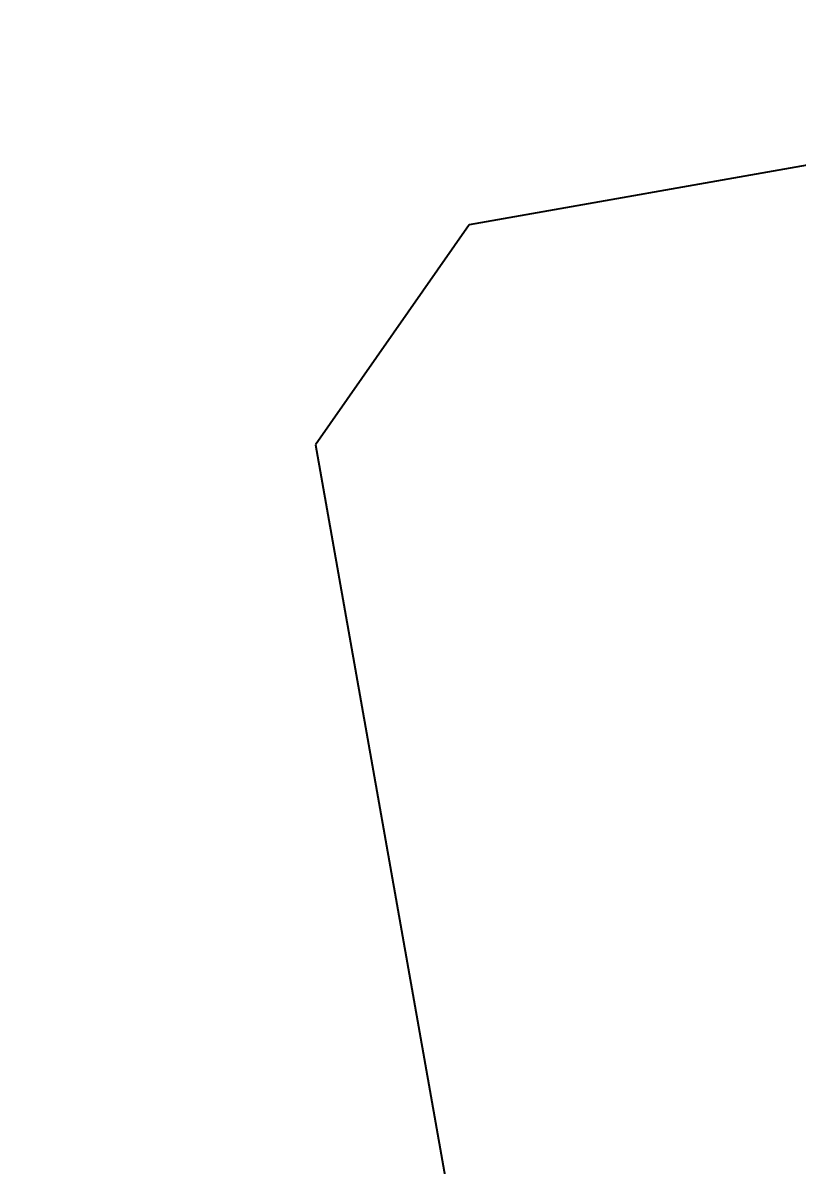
# Model space of a CAD drawing. Header units: millimetres. Extents: x 0 to 8967983, y -224399 to 13801.
# Drawn here: x 69211.58 to 69215.56, y -193723.29 to -193717.42 of the extents above; entities that cross this region are included whole.
import ezdxf
from ezdxf import colors
from ezdxf.entities.mleader import LeaderData, LeaderLine
from ezdxf.math import Vec2, Vec3

# ---------------------------------------------------------------- set-up
doc = ezdxf.new("R2010")
doc.units = ezdxf.units.MM
doc.header["$LTSCALE"] = 10
doc.layers.add('013', color=7, linetype='Continuous', lineweight=13)
doc.layers.add('Архитектура', color=251, linetype='Continuous')
doc.layers.get('0').off()
doc.layers.get('0').freeze()
doc.styles.add('ISOCPEUR', font='isocpeur.TTF', dxfattribs={"width": 0.7})
doc.styles.add('ГОСТ 2.304', font='isocpeur.TTF', dxfattribs={"width": 0.7})
doc.dimstyles.new('СПДС', dxfattribs={"dimscale": 100, "dimtxt": 2.5, "dimasz": 1, "dimexe": 1.5, "dimexo": 0, "dimgap": 1, "dimtad": 1, "dimdec": 0, "dimrnd": 5, "dimtxsty": 'ГОСТ 2.304', "dimblk": 'OBLIQUE', "dimcen": 2.5, "dimdle": 1, "dimadec": 0, "dimazin": 2, "dimtfac": 0.75, "dimtdec": 0, "dimtmove": 1, "dimatfit": 3, "dimfxl": 1, "dimtolj": 1, "dimarcsym": 1})

# ---------------------------------------------------------------- blocks, each defined once
blk = doc.blocks.new('_DOTSMALL')
at = {"color": 0, "linetype": 'ByBlock', "const_width": 0.5}
blk.add_lwpolyline([(-0.0625, 0, 1), (0.0625, 0, 1)], format="xyb", close=True, dxfattribs=at)
blk = doc.blocks.new('_Oblique')
at = {"color": 0, "linetype": 'ByBlock', "lineweight": -2}
blk.add_line((-0.5, -0.5), (0.5, 0.5), dxfattribs=at)
blk = doc.blocks.new('*D523')
at = {"layer": '013', "color": 0, "linetype": 'ByBlock', "lineweight": -2, "transparency": 16777216}
for p, q in [((47977.1043, -6030.5231), (47977.1043, -6735.5901)), ((47015.2184, -6130.5231), (47015.2184, -6735.5901)), ((48077.1043, -6585.5901), (46915.2184, -6585.5901)), ((69773.3644, -206645.8244), (69773.3644, -207945.8425)), ((70483.907, -206745.8244), (69623.3644, -206745.8244)), ((70362.0116, -207845.8425), (69623.3644, -207845.8425))]:
    blk.add_line(p, q, dxfattribs=at)
at = {"layer": 'Defpoints', "color": 0, "linetype": 'ByBlock', "transparency": 16777216}
for p in [(47977.1043, -6030.5231), (47015.2184, -6130.5231), (47015.2184, -6585.5901), (70483.907, -206745.8244), (69773.3644, -207845.8425), (70362.0116, -207845.8425)]:
    blk.add_point(p, dxfattribs=at)
at = {"layer": '013', "color": 0, "linetype": 'ByBlock', "lineweight": -2, "transparency": 16777216, "xscale": 100, "yscale": 100, "zscale": 100}
for p, rotation in [((47015.2184, -6585.5901), 180), ((69773.3644, -206745.8244), 90), ((69773.3644, -207845.8425), 270)]:
    blk.add_blockref('_Oblique', p, dxfattribs=dict(at, rotation=rotation))
blk.add_blockref('_Oblique', (47977.1043, -6585.5901), dxfattribs=at)
at = {"layer": '013', "color": 0, "linetype": 'ByBlock', "transparency": 16777216, "insert": (47496.1613, -6360.5901), "char_height": 250, "attachment_point": 5, "style": 'ГОСТ 2.304'}
blk.add_mtext('\\A1;960', dxfattribs=at)
at = {"layer": '013', "color": 0, "linetype": 'ByBlock', "transparency": 16777216, "insert": (69548.3644, -207295.8334), "char_height": 250, "attachment_point": 5, "rotation": 90, "style": 'ГОСТ 2.304'}
blk.add_mtext('\\A1;1100', dxfattribs=at)

msp = doc.modelspace()

# ---------------------------------------------------------------- linework, layer by layer
at = {"layer": 'Архитектура', "lineweight": 25, "transparency": 33554684}
msp.add_lwpolyline([(69293.3658, -193805.9063), (69276.0884, -193708.4245), (69274.9578, -193707.6343), (69213.8724, -193718.4609), (69213.0822, -193719.5916), (69230.3596, -193817.0733)], dxfattribs=at)
msp.add_lwpolyline([(69293.3658, -193805.9063), (69276.0884, -193708.4245), (69274.9578, -193707.6343), (69213.8724, -193718.4609), (69213.0822, -193719.5916), (69230.3596, -193817.0733)], dxfattribs=at)
msp.add_lwpolyline([(69293.3658, -193805.9063), (69276.0884, -193708.4245), (69274.9578, -193707.6343), (69213.8724, -193718.4609), (69213.0822, -193719.5916), (69230.3596, -193817.0733)], dxfattribs=at)
msp.add_lwpolyline([(69293.3658, -193805.9063), (69276.0884, -193708.4245), (69274.9578, -193707.6343), (69213.8724, -193718.4609), (69213.0822, -193719.5916), (69230.3596, -193817.0733)], dxfattribs=at)
msp.add_lwpolyline([(69293.3658, -193805.9063), (69276.0884, -193708.4245), (69274.9578, -193707.6343), (69213.8724, -193718.4609), (69213.0822, -193719.5916), (69230.3596, -193817.0733)], dxfattribs=at)
msp.add_lwpolyline([(69293.3658, -193805.9063), (69276.0884, -193708.4245), (69274.9578, -193707.6343), (69213.8724, -193718.4609), (69213.0822, -193719.5916), (69230.3596, -193817.0733)], dxfattribs=at)
msp.add_lwpolyline([(69293.3658, -193805.9063), (69276.0884, -193708.4245), (69274.9578, -193707.6343), (69213.8724, -193718.4609), (69213.0822, -193719.5916), (69230.3596, -193817.0733)], dxfattribs=at)
msp.add_lwpolyline([(69293.3658, -193805.9063), (69276.0884, -193708.4245), (69274.9578, -193707.6343), (69213.8724, -193718.4609), (69213.0822, -193719.5916), (69230.3596, -193817.0733)], dxfattribs=at)
msp.add_lwpolyline([(69293.3658, -193805.9063), (69276.0884, -193708.4245), (69274.9578, -193707.6343), (69213.8724, -193718.4609), (69213.0822, -193719.5916), (69230.3596, -193817.0733)], dxfattribs=at)
msp.add_lwpolyline([(69293.3658, -193805.9063), (69276.0884, -193708.4245), (69274.9578, -193707.6343), (69213.8724, -193718.4609), (69213.0822, -193719.5916), (69230.3596, -193817.0733)], dxfattribs=at)
msp.add_lwpolyline([(69293.3658, -193805.9063), (69276.0884, -193708.4245), (69274.9578, -193707.6343), (69213.8724, -193718.4609), (69213.0822, -193719.5916), (69230.3596, -193817.0733)], dxfattribs=at)
msp.add_lwpolyline([(69293.3658, -193805.9063), (69276.0884, -193708.4245), (69274.9578, -193707.6343), (69213.8724, -193718.4609), (69213.0822, -193719.5916), (69230.3596, -193817.0733)], dxfattribs=at)
msp.add_lwpolyline([(69293.3658, -193805.9063), (69276.0884, -193708.4245), (69274.9578, -193707.6343), (69213.8724, -193718.4609), (69213.0822, -193719.5916), (69230.3596, -193817.0733)], dxfattribs=at)
msp.add_lwpolyline([(69293.3658, -193805.9063), (69276.0884, -193708.4245), (69274.9578, -193707.6343), (69213.8724, -193718.4609), (69213.0822, -193719.5916), (69230.3596, -193817.0733)], dxfattribs=at)
msp.add_lwpolyline([(69293.3658, -193805.9063), (69276.0884, -193708.4245), (69274.9578, -193707.6343), (69213.8724, -193718.4609), (69213.0822, -193719.5916), (69230.3596, -193817.0733)], dxfattribs=at)
msp.add_lwpolyline([(69293.3658, -193805.9063), (69276.0884, -193708.4245), (69274.9578, -193707.6343), (69213.8724, -193718.4609), (69213.0822, -193719.5916), (69230.3596, -193817.0733)], dxfattribs=at)
msp.add_lwpolyline([(69293.3658, -193805.9063), (69276.0884, -193708.4245), (69274.9578, -193707.6343), (69213.8724, -193718.4609), (69213.0822, -193719.5916), (69230.3596, -193817.0733)], dxfattribs=at)
msp.add_lwpolyline([(69293.3658, -193805.9063), (69276.0884, -193708.4245), (69274.9578, -193707.6343), (69213.8724, -193718.4609), (69213.0822, -193719.5916), (69230.3596, -193817.0733)], dxfattribs=at)
msp.add_lwpolyline([(69293.3658, -193805.9063), (69276.0884, -193708.4245), (69274.9578, -193707.6343), (69213.8724, -193718.4609), (69213.0822, -193719.5916), (69230.3596, -193817.0733)], dxfattribs=at)
msp.add_lwpolyline([(69293.3658, -193805.9063), (69276.0884, -193708.4245), (69274.9578, -193707.6343), (69213.8724, -193718.4609), (69213.0822, -193719.5916), (69230.3596, -193817.0733)], dxfattribs=at)
msp.add_lwpolyline([(69293.3658, -193805.9063), (69276.0884, -193708.4245), (69274.9578, -193707.6343), (69213.8724, -193718.4609), (69213.0822, -193719.5916), (69230.3596, -193817.0733)], dxfattribs=at)
msp.add_lwpolyline([(69293.3658, -193805.9063), (69276.0884, -193708.4245), (69274.9578, -193707.6343), (69213.8724, -193718.4609), (69213.0822, -193719.5916), (69230.3596, -193817.0733)], dxfattribs=at)
msp.add_lwpolyline([(69293.3658, -193805.9063), (69276.0884, -193708.4245), (69274.9578, -193707.6343), (69213.8724, -193718.4609), (69213.0822, -193719.5916), (69230.3596, -193817.0733)], dxfattribs=at)
msp.add_lwpolyline([(69293.3658, -193805.9063), (69276.0884, -193708.4245), (69274.9578, -193707.6343), (69213.8724, -193718.4609), (69213.0822, -193719.5916), (69230.3596, -193817.0733)], dxfattribs=at)
msp.add_lwpolyline([(69293.3658, -193805.9063), (69276.0884, -193708.4245), (69274.9578, -193707.6343), (69213.8724, -193718.4609), (69213.0822, -193719.5916), (69230.3596, -193817.0733)], dxfattribs=at)
msp.add_lwpolyline([(69293.3658, -193805.9063), (69276.0884, -193708.4245), (69274.9578, -193707.6343), (69213.8724, -193718.4609), (69213.0822, -193719.5916), (69230.3596, -193817.0733)], dxfattribs=at)
msp.add_lwpolyline([(69293.3658, -193805.9063), (69276.0884, -193708.4245), (69274.9578, -193707.6343), (69213.8724, -193718.4609), (69213.0822, -193719.5916), (69230.3596, -193817.0733)], dxfattribs=at)
msp.add_lwpolyline([(69293.3658, -193805.9063), (69276.0884, -193708.4245), (69274.9578, -193707.6343), (69213.8724, -193718.4609), (69213.0822, -193719.5916), (69230.3596, -193817.0733)], dxfattribs=at)
msp.add_lwpolyline([(69293.3658, -193805.9063), (69276.0884, -193708.4245), (69274.9578, -193707.6343), (69213.8724, -193718.4609), (69213.0822, -193719.5916), (69230.3596, -193817.0733)], dxfattribs=at)
msp.add_lwpolyline([(69293.3658, -193805.9063), (69276.0884, -193708.4245), (69274.9578, -193707.6343), (69213.8724, -193718.4609), (69213.0822, -193719.5916), (69230.3596, -193817.0733)], dxfattribs=at)
msp.add_lwpolyline([(69293.3658, -193805.9063), (69276.0884, -193708.4245), (69274.9578, -193707.6343), (69213.8724, -193718.4609), (69213.0822, -193719.5916), (69230.3596, -193817.0733)], dxfattribs=at)
msp.add_lwpolyline([(69293.3658, -193805.9063), (69276.0884, -193708.4245), (69274.9578, -193707.6343), (69213.8724, -193718.4609), (69213.0822, -193719.5916), (69230.3596, -193817.0733)], dxfattribs=at)
msp.add_lwpolyline([(69293.3658, -193805.9063), (69276.0884, -193708.4245), (69274.9578, -193707.6343), (69213.8724, -193718.4609), (69213.0822, -193719.5916), (69230.3596, -193817.0733)], dxfattribs=at)
msp.add_lwpolyline([(69293.3658, -193805.9063), (69276.0884, -193708.4245), (69274.9578, -193707.6343), (69213.8724, -193718.4609), (69213.0822, -193719.5916), (69230.3596, -193817.0733)], dxfattribs=at)
msp.add_lwpolyline([(69293.3658, -193805.9063), (69276.0884, -193708.4245), (69274.9578, -193707.6343), (69213.8724, -193718.4609), (69213.0822, -193719.5916), (69230.3596, -193817.0733)], dxfattribs=at)
msp.add_lwpolyline([(69293.3658, -193805.9063), (69276.0884, -193708.4245), (69274.9578, -193707.6343), (69213.8724, -193718.4609), (69213.0822, -193719.5916), (69230.3596, -193817.0733)], dxfattribs=at)
msp.add_lwpolyline([(69293.3658, -193805.9063), (69276.0884, -193708.4245), (69274.9578, -193707.6343), (69213.8724, -193718.4609), (69213.0822, -193719.5916), (69230.3596, -193817.0733)], dxfattribs=at)
msp.add_lwpolyline([(69293.3658, -193805.9063), (69276.0884, -193708.4245), (69274.9578, -193707.6343), (69213.8724, -193718.4609), (69213.0822, -193719.5916), (69230.3596, -193817.0733)], dxfattribs=at)
msp.add_lwpolyline([(69293.3658, -193805.9063), (69276.0884, -193708.4245), (69274.9578, -193707.6343), (69213.8724, -193718.4609), (69213.0822, -193719.5916), (69230.3596, -193817.0733)], dxfattribs=at)
msp.add_lwpolyline([(69293.3658, -193805.9063), (69276.0884, -193708.4245), (69274.9578, -193707.6343), (69213.8724, -193718.4609), (69213.0822, -193719.5916), (69230.3596, -193817.0733)], dxfattribs=at)
msp.add_lwpolyline([(69293.3658, -193805.9063), (69276.0884, -193708.4245), (69274.9578, -193707.6343), (69213.8724, -193718.4609), (69213.0822, -193719.5916), (69230.3596, -193817.0733)], dxfattribs=at)
msp.add_lwpolyline([(69293.3658, -193805.9063), (69276.0884, -193708.4245), (69274.9578, -193707.6343), (69213.8724, -193718.4609), (69213.0822, -193719.5916), (69230.3596, -193817.0733)], dxfattribs=at)
msp.add_lwpolyline([(69293.3658, -193805.9063), (69276.0884, -193708.4245), (69274.9578, -193707.6343), (69213.8724, -193718.4609), (69213.0822, -193719.5916), (69230.3596, -193817.0733)], dxfattribs=at)
msp.add_lwpolyline([(69293.3658, -193805.9063), (69276.0884, -193708.4245), (69274.9578, -193707.6343), (69213.8724, -193718.4609), (69213.0822, -193719.5916), (69230.3596, -193817.0733)], dxfattribs=at)
msp.add_lwpolyline([(69293.3658, -193805.9063), (69276.0884, -193708.4245), (69274.9578, -193707.6343), (69213.8724, -193718.4609), (69213.0822, -193719.5916), (69230.3596, -193817.0733)], dxfattribs=at)
msp.add_lwpolyline([(69293.3658, -193805.9063), (69276.0884, -193708.4245), (69274.9578, -193707.6343), (69213.8724, -193718.4609), (69213.0822, -193719.5916), (69230.3596, -193817.0733)], dxfattribs=at)
msp.add_lwpolyline([(69293.3658, -193805.9063), (69276.0884, -193708.4245), (69274.9578, -193707.6343), (69213.8724, -193718.4609), (69213.0822, -193719.5916), (69230.3596, -193817.0733)], dxfattribs=at)
msp.add_lwpolyline([(69293.3658, -193805.9063), (69276.0884, -193708.4245), (69274.9578, -193707.6343), (69213.8724, -193718.4609), (69213.0822, -193719.5916), (69230.3596, -193817.0733)], dxfattribs=at)
msp.add_lwpolyline([(69293.3658, -193805.9063), (69276.0884, -193708.4245), (69274.9578, -193707.6343), (69213.8724, -193718.4609), (69213.0822, -193719.5916), (69230.3596, -193817.0733)], dxfattribs=at)
msp.add_lwpolyline([(69293.3658, -193805.9063), (69276.0884, -193708.4245), (69274.9578, -193707.6343), (69213.8724, -193718.4609), (69213.0822, -193719.5916), (69230.3596, -193817.0733)], dxfattribs=at)
msp.add_lwpolyline([(69293.3658, -193805.9063), (69276.0884, -193708.4245), (69274.9578, -193707.6343), (69213.8724, -193718.4609), (69213.0822, -193719.5916), (69230.3596, -193817.0733)], dxfattribs=at)
msp.add_lwpolyline([(69293.3658, -193805.9063), (69276.0884, -193708.4245), (69274.9578, -193707.6343), (69213.8724, -193718.4609), (69213.0822, -193719.5916), (69230.3596, -193817.0733)], dxfattribs=at)
msp.add_lwpolyline([(69293.3658, -193805.9063), (69276.0884, -193708.4245), (69274.9578, -193707.6343), (69213.8724, -193718.4609), (69213.0822, -193719.5916), (69230.3596, -193817.0733)], dxfattribs=at)
msp.add_lwpolyline([(69293.3658, -193805.9063), (69276.0884, -193708.4245), (69274.9578, -193707.6343), (69213.8724, -193718.4609), (69213.0822, -193719.5916), (69230.3596, -193817.0733)], dxfattribs=at)
msp.add_lwpolyline([(69293.3658, -193805.9063), (69276.0884, -193708.4245), (69274.9578, -193707.6343), (69213.8724, -193718.4609), (69213.0822, -193719.5916), (69230.3596, -193817.0733)], dxfattribs=at)
msp.add_lwpolyline([(69293.3658, -193805.9063), (69276.0884, -193708.4245), (69274.9578, -193707.6343), (69213.8724, -193718.4609), (69213.0822, -193719.5916), (69230.3596, -193817.0733)], dxfattribs=at)
msp.add_lwpolyline([(69293.3658, -193805.9063), (69276.0884, -193708.4245), (69274.9578, -193707.6343), (69213.8724, -193718.4609), (69213.0822, -193719.5916), (69230.3596, -193817.0733)], dxfattribs=at)
msp.add_lwpolyline([(69293.3658, -193805.9063), (69276.0884, -193708.4245), (69274.9578, -193707.6343), (69213.8724, -193718.4609), (69213.0822, -193719.5916), (69230.3596, -193817.0733)], dxfattribs=at)
msp.add_lwpolyline([(69293.3658, -193805.9063), (69276.0884, -193708.4245), (69274.9578, -193707.6343), (69213.8724, -193718.4609), (69213.0822, -193719.5916), (69230.3596, -193817.0733)], dxfattribs=at)
msp.add_lwpolyline([(69293.3658, -193805.9063), (69276.0884, -193708.4245), (69274.9578, -193707.6343), (69213.8724, -193718.4609), (69213.0822, -193719.5916), (69230.3596, -193817.0733)], dxfattribs=at)
msp.add_lwpolyline([(69293.3658, -193805.9063), (69276.0884, -193708.4245), (69274.9578, -193707.6343), (69213.8724, -193718.4609), (69213.0822, -193719.5916), (69230.3596, -193817.0733)], dxfattribs=at)
msp.add_lwpolyline([(69293.3658, -193805.9063), (69276.0884, -193708.4245), (69274.9578, -193707.6343), (69213.8724, -193718.4609), (69213.0822, -193719.5916), (69230.3596, -193817.0733)], dxfattribs=at)
msp.add_lwpolyline([(69293.3658, -193805.9063), (69276.0884, -193708.4245), (69274.9578, -193707.6343), (69213.8724, -193718.4609), (69213.0822, -193719.5916), (69230.3596, -193817.0733)], dxfattribs=at)
msp.add_lwpolyline([(69293.3658, -193805.9063), (69276.0884, -193708.4245), (69274.9578, -193707.6343), (69213.8724, -193718.4609), (69213.0822, -193719.5916), (69230.3596, -193817.0733)], dxfattribs=at)
msp.add_lwpolyline([(69293.3658, -193805.9063), (69276.0884, -193708.4245), (69274.9578, -193707.6343), (69213.8724, -193718.4609), (69213.0822, -193719.5916), (69230.3596, -193817.0733)], dxfattribs=at)
msp.add_lwpolyline([(69293.3658, -193805.9063), (69276.0884, -193708.4245), (69274.9578, -193707.6343), (69213.8724, -193718.4609), (69213.0822, -193719.5916), (69230.3596, -193817.0733)], dxfattribs=at)
msp.add_lwpolyline([(69293.3658, -193805.9063), (69276.0884, -193708.4245), (69274.9578, -193707.6343), (69213.8724, -193718.4609), (69213.0822, -193719.5916), (69230.3596, -193817.0733)], dxfattribs=at)
msp.add_lwpolyline([(69293.3658, -193805.9063), (69276.0884, -193708.4245), (69274.9578, -193707.6343), (69213.8724, -193718.4609), (69213.0822, -193719.5916), (69230.3596, -193817.0733)], dxfattribs=at)
msp.add_lwpolyline([(69293.3658, -193805.9063), (69276.0884, -193708.4245), (69274.9578, -193707.6343), (69213.8724, -193718.4609), (69213.0822, -193719.5916), (69230.3596, -193817.0733)], dxfattribs=at)
msp.add_lwpolyline([(69293.3658, -193805.9063), (69276.0884, -193708.4245), (69274.9578, -193707.6343), (69213.8724, -193718.4609), (69213.0822, -193719.5916), (69230.3596, -193817.0733)], dxfattribs=at)
msp.add_lwpolyline([(69293.3658, -193805.9063), (69276.0884, -193708.4245), (69274.9578, -193707.6343), (69213.8724, -193718.4609), (69213.0822, -193719.5916), (69230.3596, -193817.0733)], dxfattribs=at)
msp.add_lwpolyline([(69293.3658, -193805.9063), (69276.0884, -193708.4245), (69274.9578, -193707.6343), (69213.8724, -193718.4609), (69213.0822, -193719.5916), (69230.3596, -193817.0733)], dxfattribs=at)
msp.add_lwpolyline([(69293.3658, -193805.9063), (69276.0884, -193708.4245), (69274.9578, -193707.6343), (69213.8724, -193718.4609), (69213.0822, -193719.5916), (69230.3596, -193817.0733)], dxfattribs=at)
msp.add_lwpolyline([(69293.3658, -193805.9063), (69276.0884, -193708.4245), (69274.9578, -193707.6343), (69213.8724, -193718.4609), (69213.0822, -193719.5916), (69230.3596, -193817.0733)], dxfattribs=at)
msp.add_lwpolyline([(69293.3658, -193805.9063), (69276.0884, -193708.4245), (69274.9578, -193707.6343), (69213.8724, -193718.4609), (69213.0822, -193719.5916), (69230.3596, -193817.0733)], dxfattribs=at)
msp.add_lwpolyline([(69293.3658, -193805.9063), (69276.0884, -193708.4245), (69274.9578, -193707.6343), (69213.8724, -193718.4609), (69213.0822, -193719.5916), (69230.3596, -193817.0733)], dxfattribs=at)
msp.add_lwpolyline([(69293.3658, -193805.9063), (69276.0884, -193708.4245), (69274.9578, -193707.6343), (69213.8724, -193718.4609), (69213.0822, -193719.5916), (69230.3596, -193817.0733)], dxfattribs=at)
msp.add_lwpolyline([(69293.3658, -193805.9063), (69276.0884, -193708.4245), (69274.9578, -193707.6343), (69213.8724, -193718.4609), (69213.0822, -193719.5916), (69230.3596, -193817.0733)], dxfattribs=at)
msp.add_lwpolyline([(69293.3658, -193805.9063), (69276.0884, -193708.4245), (69274.9578, -193707.6343), (69213.8724, -193718.4609), (69213.0822, -193719.5916), (69230.3596, -193817.0733)], dxfattribs=at)
msp.add_lwpolyline([(69293.3658, -193805.9063), (69276.0884, -193708.4245), (69274.9578, -193707.6343), (69213.8724, -193718.4609), (69213.0822, -193719.5916), (69230.3596, -193817.0733)], dxfattribs=at)
msp.add_lwpolyline([(69293.3658, -193805.9063), (69276.0884, -193708.4245), (69274.9578, -193707.6343), (69213.8724, -193718.4609), (69213.0822, -193719.5916), (69230.3596, -193817.0733)], dxfattribs=at)
msp.add_lwpolyline([(69293.3658, -193805.9063), (69276.0884, -193708.4245), (69274.9578, -193707.6343), (69213.8724, -193718.4609), (69213.0822, -193719.5916), (69230.3596, -193817.0733)], dxfattribs=at)
msp.add_lwpolyline([(69293.3658, -193805.9063), (69276.0884, -193708.4245), (69274.9578, -193707.6343), (69213.8724, -193718.4609), (69213.0822, -193719.5916), (69230.3596, -193817.0733)], dxfattribs=at)
msp.add_lwpolyline([(69293.3658, -193805.9063), (69276.0884, -193708.4245), (69274.9578, -193707.6343), (69213.8724, -193718.4609), (69213.0822, -193719.5916), (69230.3596, -193817.0733)], dxfattribs=at)
msp.add_lwpolyline([(69293.3658, -193805.9063), (69276.0884, -193708.4245), (69274.9578, -193707.6343), (69213.8724, -193718.4609), (69213.0822, -193719.5916), (69230.3596, -193817.0733)], dxfattribs=at)
msp.add_lwpolyline([(69293.3658, -193805.9063), (69276.0884, -193708.4245), (69274.9578, -193707.6343), (69213.8724, -193718.4609), (69213.0822, -193719.5916), (69230.3596, -193817.0733)], dxfattribs=at)
msp.add_lwpolyline([(69293.3658, -193805.9063), (69276.0884, -193708.4245), (69274.9578, -193707.6343), (69213.8724, -193718.4609), (69213.0822, -193719.5916), (69230.3596, -193817.0733)], dxfattribs=at)
msp.add_lwpolyline([(69293.3658, -193805.9063), (69276.0884, -193708.4245), (69274.9578, -193707.6343), (69213.8724, -193718.4609), (69213.0822, -193719.5916), (69230.3596, -193817.0733)], dxfattribs=at)
msp.add_lwpolyline([(69293.3658, -193805.9063), (69276.0884, -193708.4245), (69274.9578, -193707.6343), (69213.8724, -193718.4609), (69213.0822, -193719.5916), (69230.3596, -193817.0733)], dxfattribs=at)
msp.add_lwpolyline([(69293.3658, -193805.9063), (69276.0884, -193708.4245), (69274.9578, -193707.6343), (69213.8724, -193718.4609), (69213.0822, -193719.5916), (69230.3596, -193817.0733)], dxfattribs=at)
msp.add_lwpolyline([(69293.3658, -193805.9063), (69276.0884, -193708.4245), (69274.9578, -193707.6343), (69213.8724, -193718.4609), (69213.0822, -193719.5916), (69230.3596, -193817.0733)], dxfattribs=at)
msp.add_lwpolyline([(69293.3658, -193805.9063), (69276.0884, -193708.4245), (69274.9578, -193707.6343), (69213.8724, -193718.4609), (69213.0822, -193719.5916), (69230.3596, -193817.0733)], dxfattribs=at)
msp.add_lwpolyline([(69293.3658, -193805.9063), (69276.0884, -193708.4245), (69274.9578, -193707.6343), (69213.8724, -193718.4609), (69213.0822, -193719.5916), (69230.3596, -193817.0733)], dxfattribs=at)
msp.add_lwpolyline([(69293.3658, -193805.9063), (69276.0884, -193708.4245), (69274.9578, -193707.6343), (69213.8724, -193718.4609), (69213.0822, -193719.5916), (69230.3596, -193817.0733)], dxfattribs=at)
msp.add_lwpolyline([(69293.3658, -193805.9063), (69276.0884, -193708.4245), (69274.9578, -193707.6343), (69213.8724, -193718.4609), (69213.0822, -193719.5916), (69230.3596, -193817.0733)], dxfattribs=at)
msp.add_lwpolyline([(69293.3658, -193805.9063), (69276.0884, -193708.4245), (69274.9578, -193707.6343), (69213.8724, -193718.4609), (69213.0822, -193719.5916), (69230.3596, -193817.0733)], dxfattribs=at)
msp.add_lwpolyline([(69293.3658, -193805.9063), (69276.0884, -193708.4245), (69274.9578, -193707.6343), (69213.8724, -193718.4609), (69213.0822, -193719.5916), (69230.3596, -193817.0733)], dxfattribs=at)
msp.add_lwpolyline([(69293.3658, -193805.9063), (69276.0884, -193708.4245), (69274.9578, -193707.6343), (69213.8724, -193718.4609), (69213.0822, -193719.5916), (69230.3596, -193817.0733)], dxfattribs=at)
msp.add_lwpolyline([(69293.3658, -193805.9063), (69276.0884, -193708.4245), (69274.9578, -193707.6343), (69213.8724, -193718.4609), (69213.0822, -193719.5916), (69230.3596, -193817.0733)], dxfattribs=at)
msp.add_lwpolyline([(69293.3658, -193805.9063), (69276.0884, -193708.4245), (69274.9578, -193707.6343), (69213.8724, -193718.4609), (69213.0822, -193719.5916), (69230.3596, -193817.0733)], dxfattribs=at)
msp.add_lwpolyline([(69293.3658, -193805.9063), (69276.0884, -193708.4245), (69274.9578, -193707.6343), (69213.8724, -193718.4609), (69213.0822, -193719.5916), (69230.3596, -193817.0733)], dxfattribs=at)
msp.add_lwpolyline([(69293.3658, -193805.9063), (69276.0884, -193708.4245), (69274.9578, -193707.6343), (69213.8724, -193718.4609), (69213.0822, -193719.5916), (69230.3596, -193817.0733)], dxfattribs=at)
msp.add_lwpolyline([(69293.3658, -193805.9063), (69276.0884, -193708.4245), (69274.9578, -193707.6343), (69213.8724, -193718.4609), (69213.0822, -193719.5916), (69230.3596, -193817.0733)], dxfattribs=at)
msp.add_lwpolyline([(69293.3658, -193805.9063), (69276.0884, -193708.4245), (69274.9578, -193707.6343), (69213.8724, -193718.4609), (69213.0822, -193719.5916), (69230.3596, -193817.0733)], dxfattribs=at)
msp.add_lwpolyline([(69293.3658, -193805.9063), (69276.0884, -193708.4245), (69274.9578, -193707.6343), (69213.8724, -193718.4609), (69213.0822, -193719.5916), (69230.3596, -193817.0733)], dxfattribs=at)
msp.add_lwpolyline([(69293.3658, -193805.9063), (69276.0884, -193708.4245), (69274.9578, -193707.6343), (69213.8724, -193718.4609), (69213.0822, -193719.5916), (69230.3596, -193817.0733)], dxfattribs=at)
msp.add_lwpolyline([(69293.3658, -193805.9063), (69276.0884, -193708.4245), (69274.9578, -193707.6343), (69213.8724, -193718.4609), (69213.0822, -193719.5916), (69230.3596, -193817.0733)], dxfattribs=at)
msp.add_lwpolyline([(69293.3658, -193805.9063), (69276.0884, -193708.4245), (69274.9578, -193707.6343), (69213.8724, -193718.4609), (69213.0822, -193719.5916), (69230.3596, -193817.0733)], dxfattribs=at)
msp.add_lwpolyline([(69293.3658, -193805.9063), (69276.0884, -193708.4245), (69274.9578, -193707.6343), (69213.8724, -193718.4609), (69213.0822, -193719.5916), (69230.3596, -193817.0733)], dxfattribs=at)
msp.add_lwpolyline([(69293.3658, -193805.9063), (69276.0884, -193708.4245), (69274.9578, -193707.6343), (69213.8724, -193718.4609), (69213.0822, -193719.5916), (69230.3596, -193817.0733)], dxfattribs=at)
msp.add_lwpolyline([(69293.3658, -193805.9063), (69276.0884, -193708.4245), (69274.9578, -193707.6343), (69213.8724, -193718.4609), (69213.0822, -193719.5916), (69230.3596, -193817.0733)], dxfattribs=at)
msp.add_lwpolyline([(69293.3658, -193805.9063), (69276.0884, -193708.4245), (69274.9578, -193707.6343), (69213.8724, -193718.4609), (69213.0822, -193719.5916), (69230.3596, -193817.0733)], dxfattribs=at)
msp.add_lwpolyline([(69293.3658, -193805.9063), (69276.0884, -193708.4245), (69274.9578, -193707.6343), (69213.8724, -193718.4609), (69213.0822, -193719.5916), (69230.3596, -193817.0733)], dxfattribs=at)
msp.add_lwpolyline([(69293.3658, -193805.9063), (69276.0884, -193708.4245), (69274.9578, -193707.6343), (69213.8724, -193718.4609), (69213.0822, -193719.5916), (69230.3596, -193817.0733)], dxfattribs=at)
msp.add_lwpolyline([(69293.3658, -193805.9063), (69276.0884, -193708.4245), (69274.9578, -193707.6343), (69213.8724, -193718.4609), (69213.0822, -193719.5916), (69230.3596, -193817.0733)], dxfattribs=at)
msp.add_lwpolyline([(69293.3658, -193805.9063), (69276.0884, -193708.4245), (69274.9578, -193707.6343), (69213.8724, -193718.4609), (69213.0822, -193719.5916), (69230.3596, -193817.0733)], dxfattribs=at)
msp.add_lwpolyline([(69293.3658, -193805.9063), (69276.0884, -193708.4245), (69274.9578, -193707.6343), (69213.8724, -193718.4609), (69213.0822, -193719.5916), (69230.3596, -193817.0733)], dxfattribs=at)
msp.add_lwpolyline([(69293.3658, -193805.9063), (69276.0884, -193708.4245), (69274.9578, -193707.6343), (69213.8724, -193718.4609), (69213.0822, -193719.5916), (69230.3596, -193817.0733)], dxfattribs=at)
msp.add_lwpolyline([(69293.3658, -193805.9063), (69276.0884, -193708.4245), (69274.9578, -193707.6343), (69213.8724, -193718.4609), (69213.0822, -193719.5916), (69230.3596, -193817.0733)], dxfattribs=at)
msp.add_lwpolyline([(69293.3658, -193805.9063), (69276.0884, -193708.4245), (69274.9578, -193707.6343), (69213.8724, -193718.4609), (69213.0822, -193719.5916), (69230.3596, -193817.0733)], dxfattribs=at)
msp.add_lwpolyline([(69293.3658, -193805.9063), (69276.0884, -193708.4245), (69274.9578, -193707.6343), (69213.8724, -193718.4609), (69213.0822, -193719.5916), (69230.3596, -193817.0733)], dxfattribs=at)
msp.add_lwpolyline([(69293.3658, -193805.9063), (69276.0884, -193708.4245), (69274.9578, -193707.6343), (69213.8724, -193718.4609), (69213.0822, -193719.5916), (69230.3596, -193817.0733)], dxfattribs=at)
msp.add_lwpolyline([(69293.3658, -193805.9063), (69276.0884, -193708.4245), (69274.9578, -193707.6343), (69213.8724, -193718.4609), (69213.0822, -193719.5916), (69230.3596, -193817.0733)], dxfattribs=at)
msp.add_lwpolyline([(69293.3658, -193805.9063), (69276.0884, -193708.4245), (69274.9578, -193707.6343), (69213.8724, -193718.4609), (69213.0822, -193719.5916), (69230.3596, -193817.0733)], dxfattribs=at)
msp.add_lwpolyline([(69293.3658, -193805.9063), (69276.0884, -193708.4245), (69274.9578, -193707.6343), (69213.8724, -193718.4609), (69213.0822, -193719.5916), (69230.3596, -193817.0733)], dxfattribs=at)
msp.add_lwpolyline([(69293.3658, -193805.9063), (69276.0884, -193708.4245), (69274.9578, -193707.6343), (69213.8724, -193718.4609), (69213.0822, -193719.5916), (69230.3596, -193817.0733)], dxfattribs=at)
msp.add_lwpolyline([(69293.3658, -193805.9063), (69276.0884, -193708.4245), (69274.9578, -193707.6343), (69213.8724, -193718.4609), (69213.0822, -193719.5916), (69230.3596, -193817.0733)], dxfattribs=at)
msp.add_lwpolyline([(69293.3658, -193805.9063), (69276.0884, -193708.4245), (69274.9578, -193707.6343), (69213.8724, -193718.4609), (69213.0822, -193719.5916), (69230.3596, -193817.0733)], dxfattribs=at)
msp.add_lwpolyline([(69293.3658, -193805.9063), (69276.0884, -193708.4245), (69274.9578, -193707.6343), (69213.8724, -193718.4609), (69213.0822, -193719.5916), (69230.3596, -193817.0733)], dxfattribs=at)
msp.add_lwpolyline([(69293.3658, -193805.9063), (69276.0884, -193708.4245), (69274.9578, -193707.6343), (69213.8724, -193718.4609), (69213.0822, -193719.5916), (69230.3596, -193817.0733)], dxfattribs=at)
msp.add_lwpolyline([(69293.3658, -193805.9063), (69276.0884, -193708.4245), (69274.9578, -193707.6343), (69213.8724, -193718.4609), (69213.0822, -193719.5916), (69230.3596, -193817.0733)], dxfattribs=at)
msp.add_lwpolyline([(69293.3658, -193805.9063), (69276.0884, -193708.4245), (69274.9578, -193707.6343), (69213.8724, -193718.4609), (69213.0822, -193719.5916), (69230.3596, -193817.0733)], dxfattribs=at)
msp.add_lwpolyline([(69293.3658, -193805.9063), (69276.0884, -193708.4245), (69274.9578, -193707.6343), (69213.8724, -193718.4609), (69213.0822, -193719.5916), (69230.3596, -193817.0733)], dxfattribs=at)
msp.add_lwpolyline([(69293.3658, -193805.9063), (69276.0884, -193708.4245), (69274.9578, -193707.6343), (69213.8724, -193718.4609), (69213.0822, -193719.5916), (69230.3596, -193817.0733)], dxfattribs=at)
msp.add_lwpolyline([(69293.3658, -193805.9063), (69276.0884, -193708.4245), (69274.9578, -193707.6343), (69213.8724, -193718.4609), (69213.0822, -193719.5916), (69230.3596, -193817.0733)], dxfattribs=at)
msp.add_lwpolyline([(69293.3658, -193805.9063), (69276.0884, -193708.4245), (69274.9578, -193707.6343), (69213.8724, -193718.4609), (69213.0822, -193719.5916), (69230.3596, -193817.0733)], dxfattribs=at)
msp.add_lwpolyline([(69293.3658, -193805.9063), (69276.0884, -193708.4245), (69274.9578, -193707.6343), (69213.8724, -193718.4609), (69213.0822, -193719.5916), (69230.3596, -193817.0733)], dxfattribs=at)
msp.add_lwpolyline([(69293.3658, -193805.9063), (69276.0884, -193708.4245), (69274.9578, -193707.6343), (69213.8724, -193718.4609), (69213.0822, -193719.5916), (69230.3596, -193817.0733)], dxfattribs=at)
msp.add_lwpolyline([(69293.3658, -193805.9063), (69276.0884, -193708.4245), (69274.9578, -193707.6343), (69213.8724, -193718.4609), (69213.0822, -193719.5916), (69230.3596, -193817.0733)], dxfattribs=at)
msp.add_lwpolyline([(69293.3658, -193805.9063), (69276.0884, -193708.4245), (69274.9578, -193707.6343), (69213.8724, -193718.4609), (69213.0822, -193719.5916), (69230.3596, -193817.0733)], dxfattribs=at)
msp.add_lwpolyline([(69293.3658, -193805.9063), (69276.0884, -193708.4245), (69274.9578, -193707.6343), (69213.8724, -193718.4609), (69213.0822, -193719.5916), (69230.3596, -193817.0733)], dxfattribs=at)
msp.add_lwpolyline([(69293.3658, -193805.9063), (69276.0884, -193708.4245), (69274.9578, -193707.6343), (69213.8724, -193718.4609), (69213.0822, -193719.5916), (69230.3596, -193817.0733)], dxfattribs=at)
msp.add_lwpolyline([(69293.3658, -193805.9063), (69276.0884, -193708.4245), (69274.9578, -193707.6343), (69213.8724, -193718.4609), (69213.0822, -193719.5916), (69230.3596, -193817.0733)], dxfattribs=at)
msp.add_lwpolyline([(69293.3658, -193805.9063), (69276.0884, -193708.4245), (69274.9578, -193707.6343), (69213.8724, -193718.4609), (69213.0822, -193719.5916), (69230.3596, -193817.0733)], dxfattribs=at)
msp.add_lwpolyline([(69293.3658, -193805.9063), (69276.0884, -193708.4245), (69274.9578, -193707.6343), (69213.8724, -193718.4609), (69213.0822, -193719.5916), (69230.3596, -193817.0733)], dxfattribs=at)
msp.add_lwpolyline([(69293.3658, -193805.9063), (69276.0884, -193708.4245), (69274.9578, -193707.6343), (69213.8724, -193718.4609), (69213.0822, -193719.5916), (69230.3596, -193817.0733)], dxfattribs=at)
msp.add_lwpolyline([(69293.3658, -193805.9063), (69276.0884, -193708.4245), (69274.9578, -193707.6343), (69213.8724, -193718.4609), (69213.0822, -193719.5916), (69230.3596, -193817.0733)], dxfattribs=at)
msp.add_lwpolyline([(69293.3658, -193805.9063), (69276.0884, -193708.4245), (69274.9578, -193707.6343), (69213.8724, -193718.4609), (69213.0822, -193719.5916), (69230.3596, -193817.0733)], dxfattribs=at)
msp.add_lwpolyline([(69293.3658, -193805.9063), (69276.0884, -193708.4245), (69274.9578, -193707.6343), (69213.8724, -193718.4609), (69213.0822, -193719.5916), (69230.3596, -193817.0733)], dxfattribs=at)
msp.add_lwpolyline([(69293.3658, -193805.9063), (69276.0884, -193708.4245), (69274.9578, -193707.6343), (69213.8724, -193718.4609), (69213.0822, -193719.5916), (69230.3596, -193817.0733)], dxfattribs=at)
msp.add_lwpolyline([(69293.3658, -193805.9063), (69276.0884, -193708.4245), (69274.9578, -193707.6343), (69213.8724, -193718.4609), (69213.0822, -193719.5916), (69230.3596, -193817.0733)], dxfattribs=at)
msp.add_lwpolyline([(69293.3658, -193805.9063), (69276.0884, -193708.4245), (69274.9578, -193707.6343), (69213.8724, -193718.4609), (69213.0822, -193719.5916), (69230.3596, -193817.0733)], dxfattribs=at)
msp.add_lwpolyline([(69293.3658, -193805.9063), (69276.0884, -193708.4245), (69274.9578, -193707.6343), (69213.8724, -193718.4609), (69213.0822, -193719.5916), (69230.3596, -193817.0733)], dxfattribs=at)
msp.add_lwpolyline([(69293.3658, -193805.9063), (69276.0884, -193708.4245), (69274.9578, -193707.6343), (69213.8724, -193718.4609), (69213.0822, -193719.5916), (69230.3596, -193817.0733)], dxfattribs=at)
msp.add_lwpolyline([(69293.3658, -193805.9063), (69276.0884, -193708.4245), (69274.9578, -193707.6343), (69213.8724, -193718.4609), (69213.0822, -193719.5916), (69230.3596, -193817.0733)], dxfattribs=at)
msp.add_lwpolyline([(69293.3658, -193805.9063), (69276.0884, -193708.4245), (69274.9578, -193707.6343), (69213.8724, -193718.4609), (69213.0822, -193719.5916), (69230.3596, -193817.0733)], dxfattribs=at)
msp.add_lwpolyline([(69293.3658, -193805.9063), (69276.0884, -193708.4245), (69274.9578, -193707.6343), (69213.8724, -193718.4609), (69213.0822, -193719.5916), (69230.3596, -193817.0733)], dxfattribs=at)
msp.add_lwpolyline([(69293.3658, -193805.9063), (69276.0884, -193708.4245), (69274.9578, -193707.6343), (69213.8724, -193718.4609), (69213.0822, -193719.5916), (69230.3596, -193817.0733)], dxfattribs=at)
msp.add_lwpolyline([(69293.3658, -193805.9063), (69276.0884, -193708.4245), (69274.9578, -193707.6343), (69213.8724, -193718.4609), (69213.0822, -193719.5916), (69230.3596, -193817.0733)], dxfattribs=at)
msp.add_lwpolyline([(69293.3658, -193805.9063), (69276.0884, -193708.4245), (69274.9578, -193707.6343), (69213.8724, -193718.4609), (69213.0822, -193719.5916), (69230.3596, -193817.0733)], dxfattribs=at)
msp.add_lwpolyline([(69293.3658, -193805.9063), (69276.0884, -193708.4245), (69274.9578, -193707.6343), (69213.8724, -193718.4609), (69213.0822, -193719.5916), (69230.3596, -193817.0733)], dxfattribs=at)
msp.add_lwpolyline([(69293.3658, -193805.9063), (69276.0884, -193708.4245), (69274.9578, -193707.6343), (69213.8724, -193718.4609), (69213.0822, -193719.5916), (69230.3596, -193817.0733)], dxfattribs=at)
msp.add_lwpolyline([(69293.3658, -193805.9063), (69276.0884, -193708.4245), (69274.9578, -193707.6343), (69213.8724, -193718.4609), (69213.0822, -193719.5916), (69230.3596, -193817.0733)], dxfattribs=at)
msp.add_lwpolyline([(69293.3658, -193805.9063), (69276.0884, -193708.4245), (69274.9578, -193707.6343), (69213.8724, -193718.4609), (69213.0822, -193719.5916), (69230.3596, -193817.0733)], dxfattribs=at)
msp.add_lwpolyline([(69293.3658, -193805.9063), (69276.0884, -193708.4245), (69274.9578, -193707.6343), (69213.8724, -193718.4609), (69213.0822, -193719.5916), (69230.3596, -193817.0733)], dxfattribs=at)
msp.add_lwpolyline([(69293.3658, -193805.9063), (69276.0884, -193708.4245), (69274.9578, -193707.6343), (69213.8724, -193718.4609), (69213.0822, -193719.5916), (69230.3596, -193817.0733)], dxfattribs=at)
msp.add_lwpolyline([(69293.3658, -193805.9063), (69276.0884, -193708.4245), (69274.9578, -193707.6343), (69213.8724, -193718.4609), (69213.0822, -193719.5916), (69230.3596, -193817.0733)], dxfattribs=at)
msp.add_lwpolyline([(69293.3658, -193805.9063), (69276.0884, -193708.4245), (69274.9578, -193707.6343), (69213.8724, -193718.4609), (69213.0822, -193719.5916), (69230.3596, -193817.0733)], dxfattribs=at)
msp.add_lwpolyline([(69293.3658, -193805.9063), (69276.0884, -193708.4245), (69274.9578, -193707.6343), (69213.8724, -193718.4609), (69213.0822, -193719.5916), (69230.3596, -193817.0733)], dxfattribs=at)
msp.add_lwpolyline([(69293.3658, -193805.9063), (69276.0884, -193708.4245), (69274.9578, -193707.6343), (69213.8724, -193718.4609), (69213.0822, -193719.5916), (69230.3596, -193817.0733)], dxfattribs=at)
msp.add_lwpolyline([(69293.3658, -193805.9063), (69276.0884, -193708.4245), (69274.9578, -193707.6343), (69213.8724, -193718.4609), (69213.0822, -193719.5916), (69230.3596, -193817.0733)], dxfattribs=at)
msp.add_lwpolyline([(69293.3658, -193805.9063), (69276.0884, -193708.4245), (69274.9578, -193707.6343), (69213.8724, -193718.4609), (69213.0822, -193719.5916), (69230.3596, -193817.0733)], dxfattribs=at)
msp.add_lwpolyline([(69293.3658, -193805.9063), (69276.0884, -193708.4245), (69274.9578, -193707.6343), (69213.8724, -193718.4609), (69213.0822, -193719.5916), (69230.3596, -193817.0733)], dxfattribs=at)
msp.add_lwpolyline([(69293.3658, -193805.9063), (69276.0884, -193708.4245), (69274.9578, -193707.6343), (69213.8724, -193718.4609), (69213.0822, -193719.5916), (69230.3596, -193817.0733)], dxfattribs=at)
msp.add_lwpolyline([(69293.3658, -193805.9063), (69276.0884, -193708.4245), (69274.9578, -193707.6343), (69213.8724, -193718.4609), (69213.0822, -193719.5916), (69230.3596, -193817.0733)], dxfattribs=at)
msp.add_lwpolyline([(69293.3658, -193805.9063), (69276.0884, -193708.4245), (69274.9578, -193707.6343), (69213.8724, -193718.4609), (69213.0822, -193719.5916), (69230.3596, -193817.0733)], dxfattribs=at)
msp.add_lwpolyline([(69293.3658, -193805.9063), (69276.0884, -193708.4245), (69274.9578, -193707.6343), (69213.8724, -193718.4609), (69213.0822, -193719.5916), (69230.3596, -193817.0733)], dxfattribs=at)
msp.add_lwpolyline([(69293.3658, -193805.9063), (69276.0884, -193708.4245), (69274.9578, -193707.6343), (69213.8724, -193718.4609), (69213.0822, -193719.5916), (69230.3596, -193817.0733)], dxfattribs=at)
msp.add_lwpolyline([(69293.3658, -193805.9063), (69276.0884, -193708.4245), (69274.9578, -193707.6343), (69213.8724, -193718.4609), (69213.0822, -193719.5916), (69230.3596, -193817.0733)], dxfattribs=at)
msp.add_lwpolyline([(69293.3658, -193805.9063), (69276.0884, -193708.4245), (69274.9578, -193707.6343), (69213.8724, -193718.4609), (69213.0822, -193719.5916), (69230.3596, -193817.0733)], dxfattribs=at)
msp.add_lwpolyline([(69293.3658, -193805.9063), (69276.0884, -193708.4245), (69274.9578, -193707.6343), (69213.8724, -193718.4609), (69213.0822, -193719.5916), (69230.3596, -193817.0733)], dxfattribs=at)
msp.add_lwpolyline([(69293.3658, -193805.9063), (69276.0884, -193708.4245), (69274.9578, -193707.6343), (69213.8724, -193718.4609), (69213.0822, -193719.5916), (69230.3596, -193817.0733)], dxfattribs=at)
msp.add_lwpolyline([(69293.3658, -193805.9063), (69276.0884, -193708.4245), (69274.9578, -193707.6343), (69213.8724, -193718.4609), (69213.0822, -193719.5916), (69230.3596, -193817.0733)], dxfattribs=at)
msp.add_lwpolyline([(69293.3658, -193805.9063), (69276.0884, -193708.4245), (69274.9578, -193707.6343), (69213.8724, -193718.4609), (69213.0822, -193719.5916), (69230.3596, -193817.0733)], dxfattribs=at)
msp.add_lwpolyline([(69293.3658, -193805.9063), (69276.0884, -193708.4245), (69274.9578, -193707.6343), (69213.8724, -193718.4609), (69213.0822, -193719.5916), (69230.3596, -193817.0733)], dxfattribs=at)
msp.add_lwpolyline([(69293.3658, -193805.9063), (69276.0884, -193708.4245), (69274.9578, -193707.6343), (69213.8724, -193718.4609), (69213.0822, -193719.5916), (69230.3596, -193817.0733)], dxfattribs=at)
msp.add_lwpolyline([(69293.3658, -193805.9063), (69276.0884, -193708.4245), (69274.9578, -193707.6343), (69213.8724, -193718.4609), (69213.0822, -193719.5916), (69230.3596, -193817.0733)], dxfattribs=at)
msp.add_lwpolyline([(69293.3658, -193805.9063), (69276.0884, -193708.4245), (69274.9578, -193707.6343), (69213.8724, -193718.4609), (69213.0822, -193719.5916), (69230.3596, -193817.0733)], dxfattribs=at)
msp.add_lwpolyline([(69293.3658, -193805.9063), (69276.0884, -193708.4245), (69274.9578, -193707.6343), (69213.8724, -193718.4609), (69213.0822, -193719.5916), (69230.3596, -193817.0733)], dxfattribs=at)
msp.add_lwpolyline([(69293.3658, -193805.9063), (69276.0884, -193708.4245), (69274.9578, -193707.6343), (69213.8724, -193718.4609), (69213.0822, -193719.5916), (69230.3596, -193817.0733)], dxfattribs=at)
msp.add_lwpolyline([(69293.3658, -193805.9063), (69276.0884, -193708.4245), (69274.9578, -193707.6343), (69213.8724, -193718.4609), (69213.0822, -193719.5916), (69230.3596, -193817.0733)], dxfattribs=at)
msp.add_lwpolyline([(69293.3658, -193805.9063), (69276.0884, -193708.4245), (69274.9578, -193707.6343), (69213.8724, -193718.4609), (69213.0822, -193719.5916), (69230.3596, -193817.0733)], dxfattribs=at)
msp.add_lwpolyline([(69293.3658, -193805.9063), (69276.0884, -193708.4245), (69274.9578, -193707.6343), (69213.8724, -193718.4609), (69213.0822, -193719.5916), (69230.3596, -193817.0733)], dxfattribs=at)
msp.add_lwpolyline([(69293.3658, -193805.9063), (69276.0884, -193708.4245), (69274.9578, -193707.6343), (69213.8724, -193718.4609), (69213.0822, -193719.5916), (69230.3596, -193817.0733)], dxfattribs=at)
msp.add_lwpolyline([(69293.3658, -193805.9063), (69276.0884, -193708.4245), (69274.9578, -193707.6343), (69213.8724, -193718.4609), (69213.0822, -193719.5916), (69230.3596, -193817.0733)], dxfattribs=at)
msp.add_lwpolyline([(69293.3658, -193805.9063), (69276.0884, -193708.4245), (69274.9578, -193707.6343), (69213.8724, -193718.4609), (69213.0822, -193719.5916), (69230.3596, -193817.0733)], dxfattribs=at)
msp.add_lwpolyline([(69293.3658, -193805.9063), (69276.0884, -193708.4245), (69274.9578, -193707.6343), (69213.8724, -193718.4609), (69213.0822, -193719.5916), (69230.3596, -193817.0733)], dxfattribs=at)
msp.add_lwpolyline([(69293.3658, -193805.9063), (69276.0884, -193708.4245), (69274.9578, -193707.6343), (69213.8724, -193718.4609), (69213.0822, -193719.5916), (69230.3596, -193817.0733)], dxfattribs=at)
msp.add_lwpolyline([(69293.3658, -193805.9063), (69276.0884, -193708.4245), (69274.9578, -193707.6343), (69213.8724, -193718.4609), (69213.0822, -193719.5916), (69230.3596, -193817.0733)], dxfattribs=at)
msp.add_lwpolyline([(69293.3658, -193805.9063), (69276.0884, -193708.4245), (69274.9578, -193707.6343), (69213.8724, -193718.4609), (69213.0822, -193719.5916), (69230.3596, -193817.0733)], dxfattribs=at)
msp.add_lwpolyline([(69293.3658, -193805.9063), (69276.0884, -193708.4245), (69274.9578, -193707.6343), (69213.8724, -193718.4609), (69213.0822, -193719.5916), (69230.3596, -193817.0733)], dxfattribs=at)
msp.add_lwpolyline([(69293.3658, -193805.9063), (69276.0884, -193708.4245), (69274.9578, -193707.6343), (69213.8724, -193718.4609), (69213.0822, -193719.5916), (69230.3596, -193817.0733)], dxfattribs=at)
msp.add_lwpolyline([(69293.3658, -193805.9063), (69276.0884, -193708.4245), (69274.9578, -193707.6343), (69213.8724, -193718.4609), (69213.0822, -193719.5916), (69230.3596, -193817.0733)], dxfattribs=at)
msp.add_lwpolyline([(69293.3658, -193805.9063), (69276.0884, -193708.4245), (69274.9578, -193707.6343), (69213.8724, -193718.4609), (69213.0822, -193719.5916), (69230.3596, -193817.0733)], dxfattribs=at)
msp.add_lwpolyline([(69293.3658, -193805.9063), (69276.0884, -193708.4245), (69274.9578, -193707.6343), (69213.8724, -193718.4609), (69213.0822, -193719.5916), (69230.3596, -193817.0733)], dxfattribs=at)
msp.add_lwpolyline([(69293.3658, -193805.9063), (69276.0884, -193708.4245), (69274.9578, -193707.6343), (69213.8724, -193718.4609), (69213.0822, -193719.5916), (69230.3596, -193817.0733)], dxfattribs=at)
msp.add_lwpolyline([(69293.3658, -193805.9063), (69276.0884, -193708.4245), (69274.9578, -193707.6343), (69213.8724, -193718.4609), (69213.0822, -193719.5916), (69230.3596, -193817.0733)], dxfattribs=at)
msp.add_lwpolyline([(69293.3658, -193805.9063), (69276.0884, -193708.4245), (69274.9578, -193707.6343), (69213.8724, -193718.4609), (69213.0822, -193719.5916), (69230.3596, -193817.0733)], dxfattribs=at)
msp.add_lwpolyline([(69293.3658, -193805.9063), (69276.0884, -193708.4245), (69274.9578, -193707.6343), (69213.8724, -193718.4609), (69213.0822, -193719.5916), (69230.3596, -193817.0733)], dxfattribs=at)
msp.add_lwpolyline([(69293.3658, -193805.9063), (69276.0884, -193708.4245), (69274.9578, -193707.6343), (69213.8724, -193718.4609), (69213.0822, -193719.5916), (69230.3596, -193817.0733)], dxfattribs=at)
msp.add_lwpolyline([(69293.3658, -193805.9063), (69276.0884, -193708.4245), (69274.9578, -193707.6343), (69213.8724, -193718.4609), (69213.0822, -193719.5916), (69230.3596, -193817.0733)], dxfattribs=at)
msp.add_lwpolyline([(69293.3658, -193805.9063), (69276.0884, -193708.4245), (69274.9578, -193707.6343), (69213.8724, -193718.4609), (69213.0822, -193719.5916), (69230.3596, -193817.0733)], dxfattribs=at)
msp.add_lwpolyline([(69293.3658, -193805.9063), (69276.0884, -193708.4245), (69274.9578, -193707.6343), (69213.8724, -193718.4609), (69213.0822, -193719.5916), (69230.3596, -193817.0733)], dxfattribs=at)
msp.add_lwpolyline([(69293.3658, -193805.9063), (69276.0884, -193708.4245), (69274.9578, -193707.6343), (69213.8724, -193718.4609), (69213.0822, -193719.5916), (69230.3596, -193817.0733)], dxfattribs=at)
msp.add_lwpolyline([(69293.3658, -193805.9063), (69276.0884, -193708.4245), (69274.9578, -193707.6343), (69213.8724, -193718.4609), (69213.0822, -193719.5916), (69230.3596, -193817.0733)], dxfattribs=at)
msp.add_lwpolyline([(69293.3658, -193805.9063), (69276.0884, -193708.4245), (69274.9578, -193707.6343), (69213.8724, -193718.4609), (69213.0822, -193719.5916), (69230.3596, -193817.0733)], dxfattribs=at)
msp.add_lwpolyline([(69293.3658, -193805.9063), (69276.0884, -193708.4245), (69274.9578, -193707.6343), (69213.8724, -193718.4609), (69213.0822, -193719.5916), (69230.3596, -193817.0733)], dxfattribs=at)
msp.add_lwpolyline([(69293.3658, -193805.9063), (69276.0884, -193708.4245), (69274.9578, -193707.6343), (69213.8724, -193718.4609), (69213.0822, -193719.5916), (69230.3596, -193817.0733)], dxfattribs=at)
msp.add_lwpolyline([(69293.3658, -193805.9063), (69276.0884, -193708.4245), (69274.9578, -193707.6343), (69213.8724, -193718.4609), (69213.0822, -193719.5916), (69230.3596, -193817.0733)], dxfattribs=at)
msp.add_lwpolyline([(69293.3658, -193805.9063), (69276.0884, -193708.4245), (69274.9578, -193707.6343), (69213.8724, -193718.4609), (69213.0822, -193719.5916), (69230.3596, -193817.0733)], dxfattribs=at)
msp.add_lwpolyline([(69293.3658, -193805.9063), (69276.0884, -193708.4245), (69274.9578, -193707.6343), (69213.8724, -193718.4609), (69213.0822, -193719.5916), (69230.3596, -193817.0733)], dxfattribs=at)
msp.add_lwpolyline([(69293.3658, -193805.9063), (69276.0884, -193708.4245), (69274.9578, -193707.6343), (69213.8724, -193718.4609), (69213.0822, -193719.5916), (69230.3596, -193817.0733)], dxfattribs=at)
msp.add_lwpolyline([(69293.3658, -193805.9063), (69276.0884, -193708.4245), (69274.9578, -193707.6343), (69213.8724, -193718.4609), (69213.0822, -193719.5916), (69230.3596, -193817.0733)], dxfattribs=at)
msp.add_lwpolyline([(69293.3658, -193805.9063), (69276.0884, -193708.4245), (69274.9578, -193707.6343), (69213.8724, -193718.4609), (69213.0822, -193719.5916), (69230.3596, -193817.0733)], dxfattribs=at)
msp.add_lwpolyline([(69293.3658, -193805.9063), (69276.0884, -193708.4245), (69274.9578, -193707.6343), (69213.8724, -193718.4609), (69213.0822, -193719.5916), (69230.3596, -193817.0733)], dxfattribs=at)
msp.add_arc((68711.0138, -184296.962), 9778.6546, 272.59254797, 356.63539137, dxfattribs=at)

# ---------------------------------------------------------------- dimensions: what is measured, and where the dimension line sits
at = {"layer": '013', "color": 1, "linetype": 'ByBlock'}
dim = msp.add_linear_dim(base=(47015.2184, -6585.5901), p1=(47977.1043, -6030.5231), p2=(47015.2184, -6130.5231), dimstyle='СПДС', dxfattribs=at)
dim.commit()
dim.dimension.update_dxf_attribs({"geometry": '*D523', "text_midpoint": (47496.1613, -6360.5901)})

# ---------------------------------------------------------------- leaders
at = {"layer": 'Архитектура', "lineweight": 25, "transparency": 33554684}
ml = msp.add_multileader_mtext('Standard', dxfattribs=at)
ml.set_content('{\\W0.8;-2,250}', color=256, style='ISOCPEUR')
ml.set_leader_properties(color=256, linetype='Continuous', lineweight=-1)
ml.set_arrow_properties(name='DOTSMALL')
ml.build(insert=Vec2(0, 0))
ml.multileader.update_dxf_attribs({"has_text_frame": 1, "text_left_attachment_type": 4, "text_right_attachment_type": 4, "dogleg_length": 100, "arrow_head_size": 180})
ctx = ml.context
ctx.base_point, ctx.char_height, ctx.arrow_head_size, ctx.landing_gap_size, ctx.plane_origin = Vec3(69101.2114, -196521.6173), 250, 180, 50, Vec3(68896.0912, -197241.9183)
ctx.left_attachment, ctx.right_attachment = 4, 4
notes = []
notes.append((ctx, [(0, (0, 0, 0), (0, 0), (1, 0), 1, [])]))
ctx.mtext.insert, ctx.mtext.width, ctx.mtext.defined_height, ctx.mtext.line_spacing_style, ctx.mtext.flow_direction = Vec3(69151.2114, -196188.284), 769.988959, 343.8884, 2, 5
ml = msp.add_multileader_mtext('Standard', dxfattribs=at)
ml.set_content('%%P0,000', color=256, style='ISOCPEUR')
ml.set_leader_properties(color=256, linetype='Continuous', lineweight=-1)
ml.set_arrow_properties(name='DOTSMALL')
ml.build(insert=Vec2(0, 0))
ml.multileader.update_dxf_attribs({"has_text_frame": 1, "text_left_attachment_type": 4, "text_right_attachment_type": 4, "dogleg_length": 100, "arrow_head_size": 180})
ctx = ml.context
ctx.base_point, ctx.char_height, ctx.arrow_head_size, ctx.landing_gap_size, ctx.plane_origin = Vec3(75855.8628, -202520.9245), 250, 180, 50, Vec3(72784.7811, -204110.4731)
ctx.left_attachment, ctx.right_attachment = 4, 4
notes.append((ctx, [(0, (0, 0, 0), (0, 0), (1, 0), 1, [])]))
ctx.mtext.insert, ctx.mtext.width, ctx.mtext.line_spacing_style, ctx.mtext.flow_direction = Vec3(75905.8628, -202187.5912), 852.697031, 2, 5
ml = msp.add_multileader_mtext('Standard', dxfattribs=at)
ml.set_content('%%P0,000', color=256, style='ISOCPEUR')
ml.set_leader_properties(color=256, linetype='Continuous', lineweight=-1)
ml.set_arrow_properties(name='DOTSMALL')
ml.build(insert=Vec2(0, 0))
ml.multileader.update_dxf_attribs({"has_text_frame": 1, "text_left_attachment_type": 4, "text_right_attachment_type": 4, "dogleg_length": 100, "arrow_head_size": 180})
ctx = ml.context
ctx.base_point, ctx.char_height, ctx.arrow_head_size, ctx.landing_gap_size, ctx.plane_origin = Vec3(73396.0999, -204238.7608), 250, 180, 50, Vec3(70277.2997, -203473.5771)
ctx.left_attachment, ctx.right_attachment = 4, 4
notes.append((ctx, [(0, (0, 0, 0), (0, 0), (1, 0), 1, [])]))
ctx.mtext.insert, ctx.mtext.width, ctx.mtext.line_spacing_style, ctx.mtext.flow_direction = Vec3(73446.0999, -203905.4275), 852.697031, 2, 5
ml = msp.add_multileader_mtext('Standard', dxfattribs=at)
ml.set_content('Л.3', color=256, style='ISOCPEUR')
ml.set_leader_properties(color=256, linetype='Continuous', lineweight=-1)
ml.set_arrow_properties(name='DOTSMALL')
ml.build(insert=Vec2(0, 0))
ml.multileader.update_dxf_attribs({"has_text_frame": 1, "text_left_attachment_type": 4, "text_right_attachment_type": 4, "dogleg_length": 100, "arrow_head_size": 180})
ctx = ml.context
ctx.base_point, ctx.char_height, ctx.arrow_head_size, ctx.landing_gap_size, ctx.plane_origin = Vec3(73917.9374, -204990.7275), 250, 180, 50, Vec3(98695.6392, -215170.2204)
ctx.left_attachment, ctx.right_attachment = 4, 4
notes.append((ctx, [(0, (0, 0, 0), (0, 0), (1, 0), 1, [])]))
ctx.mtext.insert, ctx.mtext.width, ctx.mtext.line_spacing_style, ctx.mtext.flow_direction = Vec3(73967.9374, -204657.3942), 852.697031, 2, 5
for ctx, leaders in notes:
    for number, flags, end, landing, length, lines in leaders:
        leader = LeaderData()
        leader.index, (leader.has_last_leader_line, leader.has_dogleg_vector, leader.attachment_direction) = number, flags
        leader.last_leader_point, leader.dogleg_vector, leader.dogleg_length = Vec3(end), Vec3(landing), length
        for number, points, colour, breaks in lines:
            line = LeaderLine()
            line.index, line.vertices, line.color, line.breaks = number, Vec3.list(points), colors.encode_raw_color(colour), breaks
            leader.lines.append(line)
        ctx.leaders.append(leader)

doc.saveas('drawing.dxf')
